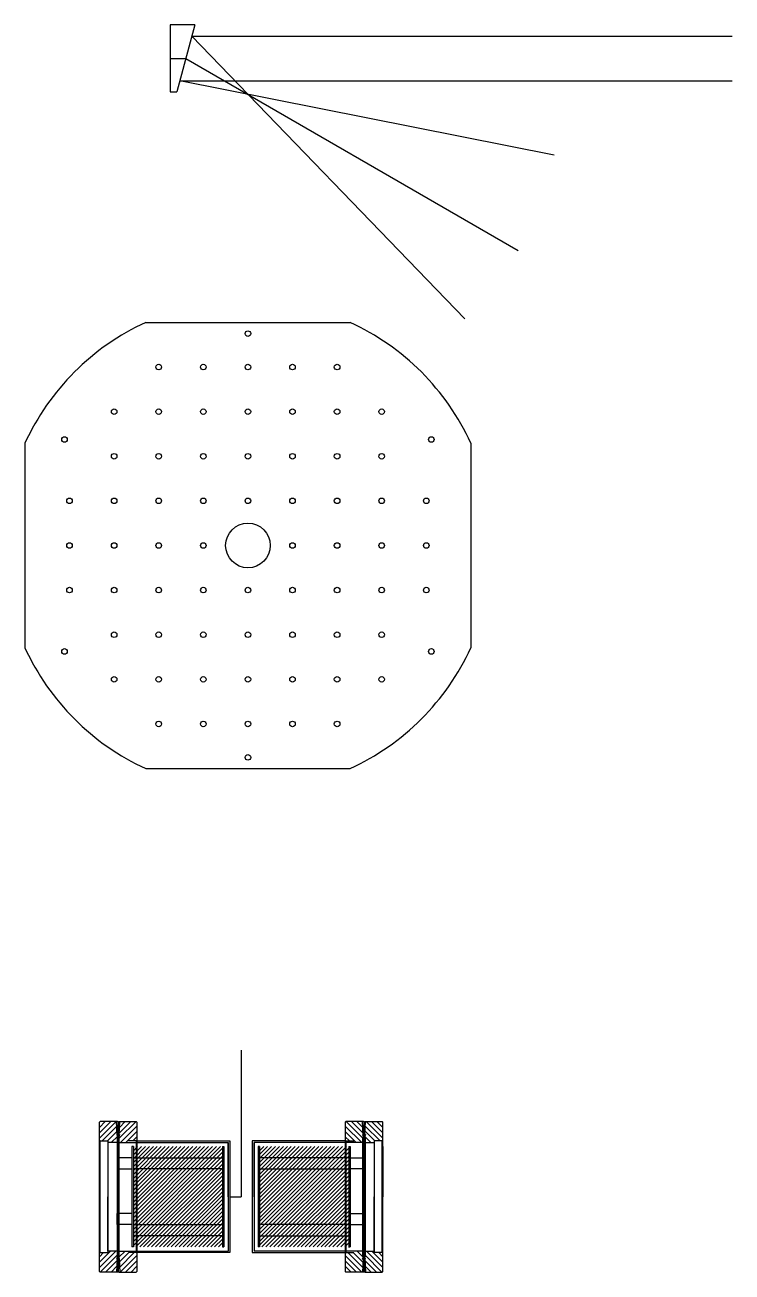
# Model space of a CAD drawing. Header units: inches. Extents: x -48 to 236, y -138 to 25.
# Drawn here: x 144.6 to 176.4, y -31.2 to 24.7 of the extents above; entities that cross this region are included whole.
import ezdxf

# ---------------------------------------------------------------- set-up
doc = ezdxf.new("R2010")
doc.units = ezdxf.units.IN
doc.header["$MEASUREMENT"] = 0
pattern_1 = [(45, (174.6345, -1.55564), (-0.08838835, 0.08838835), [])]

msp = doc.modelspace()

# ---------------------------------------------------------------- hatches: boundary and pattern name
h = msp.add_hatch()
h.set_pattern_fill('ANSI31', color=1)
h.set_pattern_definition(pattern_1)
h.paths.add_polyline_path([(153.50613, -25.61181), (149.50613, -25.61181), (149.50613, -26.11181), (153.50613, -26.11181)])
h.paths.add_polyline_path([(153.50613, -26.11181), (149.50613, -26.11181), (149.50613, -26.61181), (153.50613, -26.61181)])
h.paths.add_polyline_path([(153.50613, -26.61181), (149.50613, -26.61181), (149.50613, -29.11181), (153.50613, -29.11181)])
h.paths.add_polyline_path([(153.50613, -29.11181), (149.50613, -29.11181), (149.50613, -29.61181), (153.50613, -29.61181)])
h.paths.add_polyline_path([(153.50613, -29.61181), (149.50613, -29.61181), (149.50613, -30.11181), (153.50613, -30.11181)])
h = msp.add_hatch()
h.set_pattern_fill('ANSI31', color=1)
h.set_pattern_definition(pattern_1)
h.paths.add_polyline_path([(155.16813, -25.61181), (159.16813, -25.61181), (159.16813, -26.11181), (155.16813, -26.11181)])
h.paths.add_polyline_path([(155.16813, -26.11181), (159.16813, -26.11181), (159.16813, -26.61181), (155.16813, -26.61181)])
h.paths.add_polyline_path([(155.16813, -26.61181), (159.16813, -26.61181), (159.16813, -29.11181), (155.16813, -29.11181)])
h.paths.add_polyline_path([(155.16813, -29.11181), (159.16813, -29.11181), (159.16813, -29.61181), (155.16813, -29.61181)])
h.paths.add_polyline_path([(155.16813, -29.61181), (159.16813, -29.61181), (159.16813, -30.11181), (155.16813, -30.11181)])

# ---------------------------------------------------------------- linework, layer by layer
at = {"color": 2}
for p, q in [((152.2562, 24.67455), (151.1562, 24.67455)), ((151.1562, 24.67455), (151.1562, 21.67455)), ((152.2562, 24.67455), (151.4562, 21.67455)), ((151.1562, 23.17455), (151.85813, 23.17455)), ((151.1562, 21.67455), (151.4562, 21.67455)), ((148.77413, -26.11181), (148.77413, -26.61181)), ((149.44313, -26.11181), (148.77413, -26.11181)), ((159.23113, -26.11181), (159.90013, -26.11181)), ((159.90013, -26.11181), (159.90013, -26.61181)), ((148.77413, -26.61181), (149.44313, -26.61181)), ((159.90013, -26.61181), (159.23113, -26.61181)), ((148.77413, -29.11181), (148.77413, -28.61181)), ((149.44313, -28.61181), (148.77413, -28.61181)), ((159.23113, -28.61181), (159.90013, -28.61181)), ((159.90013, -29.11181), (159.90013, -28.61181)), ((149.44313, -29.11181), (148.77413, -29.11181)), ((159.23113, -29.11181), (159.90013, -29.11181))]:
    msp.add_line(p, q, dxfattribs=at)
at = {"color": 1}
for p, q in [((152.12287, 24.17455), (176.3562, 24.17455)), ((152.12287, 24.17455), (164.37118, 11.49926)), ((151.58954, 22.17455), (176.3562, 22.17455)), ((168.37339, 18.83403), (151.58954, 22.17455))]:
    msp.add_line(p, q, dxfattribs=at)
for p, q in [((151.85813, 23.17455), (166.76706, 14.56687)), ((150.06013, 11.33742), (159.22528, 11.33742)), ((144.6427, 5.92), (144.6427, -3.24515)), ((164.6427, 5.92), (164.6427, -3.24515)), ((150.06013, -8.66258), (159.22528, -8.66258)), ((154.33713, -21.29481), (154.33713, -27.86161)), ((148.82413, -24.51695), (148.82413, -27.8618)), ((159.85013, -24.51695), (159.85013, -27.8618)), ((147.98413, -25.61181), (147.98413, -27.86181)), ((149.28413, -25.4268), (153.75413, -25.4268)), ((149.63413, -25.3568), (153.75413, -25.3568)), ((153.75413, -25.3568), (153.83713, -25.35641)), ((153.75413, -27.8618), (153.75413, -25.4268)), ((153.75413, -25.4268), (153.75413, -27.8618)), ((153.83713, -25.35641), (153.83713, -30.3668)), ((154.92013, -25.3568), (154.83713, -25.35641)), ((154.83713, -25.35641), (154.83713, -30.3668)), ((159.04013, -25.3568), (154.92013, -25.3568)), ((154.92013, -27.8618), (154.92013, -25.4268)), ((159.39013, -25.4268), (154.92013, -25.4268)), ((154.92013, -25.4268), (154.92013, -27.8618)), ((160.69013, -25.61181), (160.69013, -27.86181)), ((148.36413, -30.29681), (148.36413, -27.86181)), ((153.75413, -27.8618), (153.75413, -30.2968)), ((153.83713, -27.86161), (154.33713, -27.86161)), ((154.92013, -27.8618), (154.92013, -30.2968)), ((160.31013, -30.29681), (160.31013, -27.86181)), ((149.28413, -30.2968), (153.75413, -30.2968)), ((153.75413, -30.3668), (149.63413, -30.3668)), ((153.83713, -30.3668), (153.75413, -30.3668)), ((154.83713, -30.3668), (154.92013, -30.3668)), ((159.39013, -30.2968), (154.92013, -30.2968)), ((154.92013, -30.3668), (159.04013, -30.3668))]:
    msp.add_line(p, q)
at = {"color": 2, "linetype": 'Continuous'}
for p, q in [((148.73132, -24.48681), (147.98413, -25.23399)), ((148.48976, -24.48681), (147.98413, -24.99243)), ((148.2482, -24.48681), (147.98413, -24.75088)), ((148.86554, -25.0077), (149.38644, -24.4868)), ((148.87413, -25.24067), (149.628, -24.4868)), ((148.8789, -24.75278), (149.14488, -24.4868)), ((148.89226, -24.49786), (148.90333, -24.4868)), ((159.80013, -25.24067), (159.04627, -24.4868)), ((159.80873, -25.0077), (159.28783, -24.4868)), ((159.79537, -24.75278), (159.52938, -24.4868)), ((159.78201, -24.49786), (159.77094, -24.4868)), ((159.94295, -24.48681), (160.69013, -25.23399)), ((160.18451, -24.48681), (160.69013, -24.99243)), ((160.42607, -24.48681), (160.69013, -24.75088)), ((148.76626, -24.69343), (148.10288, -25.35681)), ((148.77829, -24.92296), (148.34443, -25.35681)), ((148.78956, -25.15324), (148.51599, -25.42681)), ((148.92956, -25.4268), (149.66413, -24.69222)), ((149.17112, -25.4268), (149.66413, -24.93378)), ((159.74471, -25.4268), (159.01013, -24.69222)), ((159.50315, -25.4268), (159.01013, -24.93378)), ((159.88471, -25.15324), (160.15828, -25.42681)), ((159.89598, -24.92296), (160.32983, -25.35681)), ((159.90801, -24.69343), (160.57139, -25.35681)), ((148.77413, -25.41022), (148.75755, -25.42681)), ((149.48267, -25.3568), (149.66413, -25.17534)), ((159.19159, -25.3568), (159.01013, -25.17534)), ((159.90013, -25.41022), (159.91672, -25.42681)), ((148.71871, -30.29681), (147.98413, -31.03139)), ((148.47715, -30.29681), (147.98413, -30.78983)), ((148.1656, -30.36681), (147.98413, -30.54827)), ((148.77413, -30.48294), (148.02027, -31.23681)), ((148.78273, -30.71591), (148.26183, -31.23681)), ((148.85871, -30.57037), (149.13228, -30.2968)), ((148.86998, -30.80065), (149.30384, -30.3668)), ((148.87413, -30.31339), (148.89072, -30.2968)), ((148.88201, -31.03018), (149.54539, -30.3668)), ((148.91695, -31.2368), (149.66413, -30.48962)), ((149.15851, -31.2368), (149.66413, -30.73118)), ((159.75732, -31.2368), (159.01013, -30.48962)), ((159.51576, -31.2368), (159.01013, -30.73118)), ((159.79225, -31.03018), (159.12887, -30.3668)), ((159.80428, -30.80065), (159.37043, -30.3668)), ((159.81556, -30.57037), (159.54199, -30.2968)), ((159.80013, -30.31339), (159.78355, -30.2968)), ((159.89154, -30.71591), (160.41244, -31.23681)), ((159.90013, -30.48294), (160.654, -31.23681)), ((159.95556, -30.29681), (160.69013, -31.03139)), ((160.19711, -30.29681), (160.69013, -30.78983)), ((160.50867, -30.36681), (160.69013, -30.54827)), ((148.76937, -30.97083), (148.50339, -31.23681)), ((148.75601, -31.22574), (148.74494, -31.23681)), ((149.40007, -31.2368), (149.66413, -30.97273)), ((159.2742, -31.2368), (159.01013, -30.97273)), ((159.9049, -30.97083), (160.17088, -31.23681)), ((159.91826, -31.22574), (159.92932, -31.23681))]:
    msp.add_line(p, q, dxfattribs=at)
at = {"color": 7, "linetype": 'Continuous'}
for p, q in [((148.01413, -24.48681), (147.98413, -24.51681)), ((147.98413, -31.20681), (147.98413, -24.51681)), ((148.75543, -24.48681), (148.01413, -24.48681)), ((148.78609, -25.07181), (148.75543, -24.48681)), ((148.79413, -24.48695), (148.75544, -24.48695)), ((148.79413, -24.48695), (148.82413, -24.51695)), ((148.82413, -24.51695), (148.85413, -24.48695)), ((148.82413, -24.51695), (148.82413, -31.20665)), ((148.82413, -31.20666), (148.82413, -24.51695)), ((148.85413, -24.48695), (148.89283, -24.48695)), ((148.86218, -25.0718), (148.89284, -24.4868)), ((148.89284, -24.4868), (149.63413, -24.4868)), ((149.63413, -24.4868), (149.66413, -24.5168)), ((149.66413, -24.5168), (149.66413, -31.2068)), ((159.04013, -24.4868), (159.01013, -24.5168)), ((159.01013, -24.5168), (159.01013, -31.2068)), ((159.78143, -24.4868), (159.04013, -24.4868)), ((159.81208, -25.0718), (159.78143, -24.4868)), ((159.82013, -24.48695), (159.78143, -24.48695)), ((159.85013, -24.51695), (159.82013, -24.48695)), ((159.88013, -24.48695), (159.85013, -24.51695)), ((159.85013, -24.51695), (159.85013, -31.20665)), ((159.85013, -31.20666), (159.85013, -24.51695)), ((159.88013, -24.48695), (159.91883, -24.48695)), ((159.88818, -25.07181), (159.91884, -24.48681)), ((159.91884, -24.48681), (160.66013, -24.48681)), ((160.66013, -24.48681), (160.69013, -24.51681)), ((160.69013, -31.20681), (160.69013, -24.51681)), ((148.75992, -25.07181), (148.78609, -25.07181)), ((148.75992, -25.07181), (148.79813, -25.17681)), ((148.7861, -25.07198), (148.82413, -25.07198)), ((148.86217, -25.07198), (148.82413, -25.07198)), ((148.88835, -25.0718), (148.85013, -25.1768)), ((148.88835, -25.0718), (148.86218, -25.0718)), ((159.78592, -25.0718), (159.82413, -25.1768)), ((159.78592, -25.0718), (159.81208, -25.0718)), ((159.81209, -25.07198), (159.85013, -25.07198)), ((159.88817, -25.07198), (159.85013, -25.07198)), ((159.91435, -25.07181), (159.87613, -25.17681)), ((159.91435, -25.07181), (159.88818, -25.07181)), ((147.98413, -25.32681), (148.01413, -25.35681)), ((148.01413, -25.35681), (148.36413, -25.35681)), ((148.01413, -30.36681), (148.01413, -25.35681)), ((148.36413, -25.35681), (148.36413, -30.36681)), ((148.77413, -25.42681), (148.36413, -25.42681)), ((148.77413, -25.17681), (148.79813, -25.17681)), ((148.77413, -25.17681), (148.77413, -30.54681)), ((148.79813, -25.17681), (148.79813, -30.54681)), ((148.85013, -30.5468), (148.85013, -25.1768)), ((148.87413, -25.1768), (148.85013, -25.1768)), ((148.87413, -30.5468), (148.87413, -25.1768)), ((148.87413, -25.4268), (149.28413, -25.4268)), ((149.63413, -25.3568), (149.28413, -25.3568)), ((149.66413, -25.3268), (149.63413, -25.3568)), ((149.63413, -25.3568), (149.63413, -30.3668)), ((159.01013, -25.3268), (159.04013, -25.3568)), ((159.04013, -25.3568), (159.04013, -30.3668)), ((159.04013, -25.3568), (159.39013, -25.3568)), ((159.80013, -25.4268), (159.39013, -25.4268)), ((159.80013, -30.5468), (159.80013, -25.1768)), ((159.80013, -25.1768), (159.82413, -25.1768)), ((159.82413, -30.5468), (159.82413, -25.1768)), ((159.90013, -25.17681), (159.87613, -25.17681)), ((159.87613, -25.17681), (159.87613, -30.54681)), ((159.90013, -25.17681), (159.90013, -30.54681)), ((159.90013, -25.42681), (160.31013, -25.42681)), ((160.66013, -25.35681), (160.31013, -25.35681)), ((160.31013, -25.35681), (160.31013, -30.36681)), ((160.69013, -25.32681), (160.66013, -25.35681)), ((160.66013, -30.36681), (160.66013, -25.35681)), ((147.98413, -30.39681), (148.01413, -30.36681)), ((148.01413, -30.36681), (148.36413, -30.36681)), ((148.77413, -30.29681), (148.36413, -30.29681)), ((148.78609, -30.65181), (148.75543, -31.23681)), ((148.75992, -30.65181), (148.79813, -30.54681)), ((148.75992, -30.65181), (148.78609, -30.65181)), ((148.77413, -30.54681), (148.79813, -30.54681)), ((148.7861, -30.65163), (148.82413, -30.65163)), ((148.86217, -30.65163), (148.82413, -30.65163)), ((148.87413, -30.5468), (148.85013, -30.5468)), ((148.88835, -30.6518), (148.85013, -30.5468)), ((148.88835, -30.6518), (148.86218, -30.6518)), ((148.86218, -30.6518), (148.89284, -31.2368)), ((148.87413, -30.2968), (149.28413, -30.2968)), ((149.63413, -30.3668), (149.28413, -30.3668)), ((149.66413, -30.3968), (149.63413, -30.3668)), ((159.01013, -30.3968), (159.04013, -30.3668)), ((159.04013, -30.3668), (159.39013, -30.3668)), ((159.80013, -30.2968), (159.39013, -30.2968)), ((159.81208, -30.6518), (159.78143, -31.2368)), ((159.78592, -30.6518), (159.82413, -30.5468)), ((159.78592, -30.6518), (159.81208, -30.6518)), ((159.80013, -30.5468), (159.82413, -30.5468)), ((159.81209, -30.65163), (159.85013, -30.65163)), ((159.88817, -30.65163), (159.85013, -30.65163)), ((159.91435, -30.65181), (159.87613, -30.54681)), ((159.90013, -30.54681), (159.87613, -30.54681)), ((159.88818, -30.65181), (159.91884, -31.23681)), ((159.91435, -30.65181), (159.88818, -30.65181)), ((159.90013, -30.29681), (160.31013, -30.29681)), ((160.66013, -30.36681), (160.31013, -30.36681)), ((160.69013, -30.39681), (160.66013, -30.36681)), ((148.01413, -31.23681), (147.98413, -31.20681)), ((148.75543, -31.23681), (148.01413, -31.23681)), ((148.79413, -31.23666), (148.75544, -31.23666)), ((148.82413, -31.20666), (148.79413, -31.23666)), ((148.85413, -31.23666), (148.82413, -31.20665)), ((148.85413, -31.23666), (148.89283, -31.23666)), ((148.89284, -31.2368), (149.63413, -31.2368)), ((149.63413, -31.2368), (149.66413, -31.2068)), ((159.04013, -31.2368), (159.01013, -31.2068)), ((159.78143, -31.2368), (159.04013, -31.2368)), ((159.82013, -31.23666), (159.78143, -31.23666)), ((159.82013, -31.23666), (159.85013, -31.20665)), ((159.85013, -31.20666), (159.88013, -31.23666)), ((159.88013, -31.23666), (159.91883, -31.23666)), ((159.91884, -31.23681), (160.66013, -31.23681)), ((160.66013, -31.23681), (160.69013, -31.20681))]:
    msp.add_line(p, q, dxfattribs=at)
at = {"color": 3}
for p, q in [((149.50613, -25.61181), (149.44313, -25.61181)), ((149.44313, -25.61181), (149.44313, -30.11181)), ((149.50613, -25.61181), (149.50613, -30.11181)), ((153.50613, -25.61181), (153.56913, -25.61181)), ((153.50613, -25.61181), (153.50613, -30.11181)), ((153.56913, -25.61181), (153.56913, -30.11181)), ((155.16813, -25.61181), (155.10513, -25.61181)), ((155.10513, -25.61181), (155.10513, -30.11181)), ((155.16813, -25.61181), (155.16813, -30.11181)), ((159.16813, -25.61181), (159.23113, -25.61181)), ((159.16813, -25.61181), (159.16813, -30.11181)), ((159.23113, -25.61181), (159.23113, -30.11181)), ((149.50613, -30.11181), (149.44313, -30.11181)), ((153.50613, -30.11181), (153.56913, -30.11181)), ((155.16813, -30.11181), (155.10513, -30.11181)), ((159.16813, -30.11181), (159.23113, -30.11181))]:
    msp.add_line(p, q, dxfattribs=at)
at = {"color": 4}
for p, q in [((149.50613, -26.11181), (153.50613, -26.11181)), ((159.16813, -26.11181), (155.16813, -26.11181)), ((153.50613, -26.61181), (149.50613, -26.61181)), ((155.16813, -26.61181), (159.16813, -26.61181)), ((149.50613, -29.11181), (153.50613, -29.11181)), ((153.50613, -29.61181), (149.50613, -29.61181)), ((159.16813, -29.11181), (155.16813, -29.11181)), ((155.16813, -29.61181), (159.16813, -29.61181))]:
    msp.add_line(p, q, dxfattribs=at)
for centre, radius in [((154.6427, 10.83742), 0.125), ((150.6427, 9.33742), 0.125), ((152.6427, 9.33742), 0.125), ((154.6427, 9.33742), 0.125), ((156.6427, 9.33742), 0.125), ((158.6427, 9.33742), 0.125), ((148.6427, 7.33742), 0.125), ((150.6427, 7.33742), 0.125), ((152.6427, 7.33742), 0.125), ((154.6427, 7.33742), 0.125), ((156.6427, 7.33742), 0.125), ((158.6427, 7.33742), 0.125), ((160.6427, 7.33742), 0.125), ((146.41546, 6.08742), 0.125), ((162.86995, 6.08742), 0.125), ((148.6427, 5.33742), 0.125), ((150.6427, 5.33742), 0.125), ((152.6427, 5.33742), 0.125), ((154.6427, 5.33742), 0.125), ((156.6427, 5.33742), 0.125), ((158.6427, 5.33742), 0.125), ((160.6427, 5.33742), 0.125), ((146.6427, 3.33742), 0.125), ((148.6427, 3.33742), 0.125), ((150.6427, 3.33742), 0.125), ((152.6427, 3.33742), 0.125), ((154.6427, 3.33742), 0.125), ((156.6427, 3.33742), 0.125), ((158.6427, 3.33742), 0.125), ((160.6427, 3.33742), 0.125), ((162.6427, 3.33742), 0.125), ((154.6427, 1.33742), 1), ((146.6427, 1.33742), 0.125), ((148.6427, 1.33742), 0.125), ((150.6427, 1.33742), 0.125), ((152.6427, 1.33742), 0.125), ((156.6427, 1.33742), 0.125), ((158.6427, 1.33742), 0.125), ((160.6427, 1.33742), 0.125), ((162.6427, 1.33742), 0.125), ((146.6427, -0.66258), 0.125), ((148.6427, -0.66258), 0.125), ((150.6427, -0.66258), 0.125), ((152.6427, -0.66258), 0.125), ((154.6427, -0.66258), 0.125), ((156.6427, -0.66258), 0.125), ((158.6427, -0.66258), 0.125), ((160.6427, -0.66258), 0.125), ((162.6427, -0.66258), 0.125), ((148.6427, -2.66258), 0.125), ((150.6427, -2.66258), 0.125), ((152.6427, -2.66258), 0.125), ((154.6427, -2.66258), 0.125), ((156.6427, -2.66258), 0.125), ((158.6427, -2.66258), 0.125), ((160.6427, -2.66258), 0.125), ((146.41546, -3.41258), 0.125), ((162.86995, -3.41258), 0.125), ((148.6427, -4.66258), 0.125), ((150.6427, -4.66258), 0.125), ((152.6427, -4.66258), 0.125), ((154.6427, -4.66258), 0.125), ((156.6427, -4.66258), 0.125), ((158.6427, -4.66258), 0.125), ((160.6427, -4.66258), 0.125), ((150.6427, -6.66258), 0.125), ((152.6427, -6.66258), 0.125), ((154.6427, -6.66258), 0.125), ((156.6427, -6.66258), 0.125), ((158.6427, -6.66258), 0.125), ((154.6427, -8.16258), 0.125)]:
    msp.add_circle(centre, radius)
for start, end in [(114.619977, 155.380023), (24.619977, 65.380023), (204.619977, 245.380023), (294.619977, 335.380023)]:
    msp.add_arc((154.6427, 1.33742), 11, start, end)

doc.saveas('drawing.dxf')
